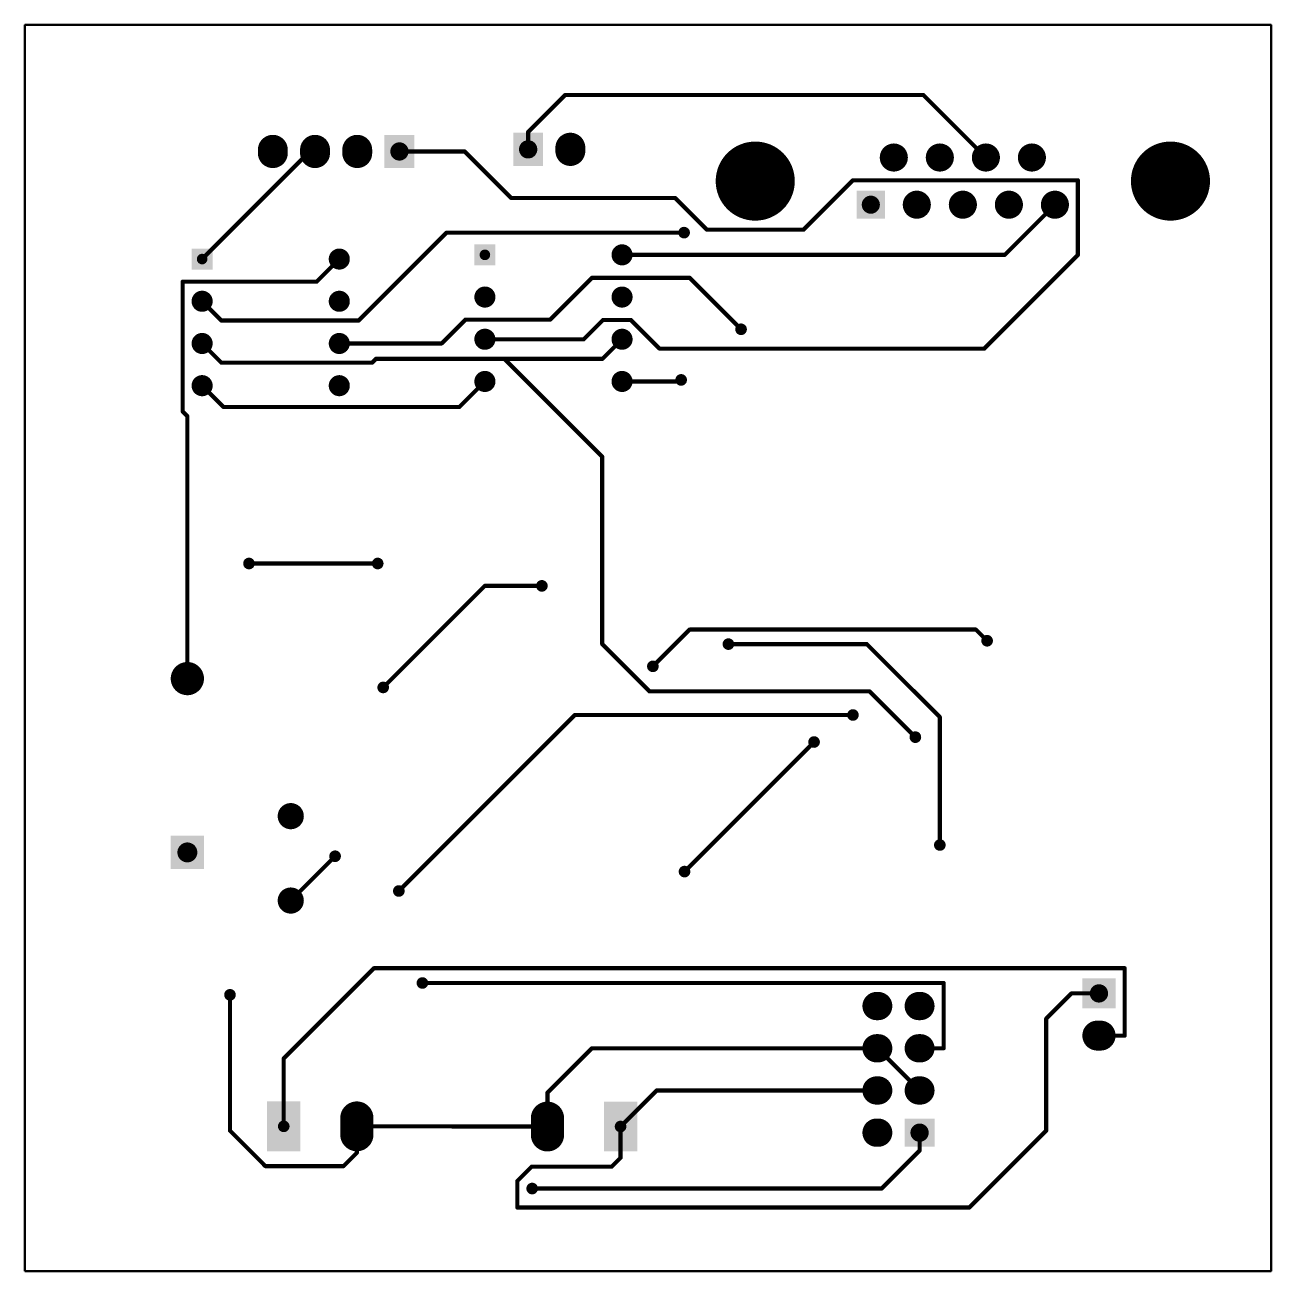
# Model space of a CAD drawing. Extents: x -199 to 545, y 218 to 570.
# Drawn here: x -23.9 to 51.1, y 321.2 to 396.2 of the extents above; entities that cross this region are included whole.
import ezdxf

# ---------------------------------------------------------------- set-up
doc = ezdxf.new("R2010")
doc.units = 0
doc.header["$MEASUREMENT"] = 0
doc.linetypes.add('PHANTOM2', pattern=[1.25, 0.625, -0.125, 0.125, -0.125, 0.125, -0.125])
doc.layers.get('0').update_dxf_attribs({"linetype": 'CONTINUOUS'})
for name, color, linetype in [('BOTTOMLAYER', 250, 'CONTINUOUS'), ('PADHOLELAYER', 255, 'CONTINUOUS'), ('TOPLAYER', 250, 'CONTINUOUS'), ('VIAHOLELAYER', 255, 'PHANTOM2')]:
    doc.layers.add(name, color=color, linetype=linetype)

# ---------------------------------------------------------------- blocks, each defined once
blk = doc.blocks.new('HDR2X4_____________1')
at = {"layer": 'BOTTOMLAYER', "const_width": 1.7}
for points in [[(0, 2.59), (0, 2.49)], [(2.54, 2.59), (2.54, 2.49)], [(5.08, 2.59), (5.08, 2.49)], [(7.62, 2.59), (7.62, 2.49)], [(2.54, 0.05), (2.54, -0.05)], [(5.08, 0.05), (5.08, -0.05)], [(7.62, 0.05), (7.62, -0.05)]]:
    blk.add_lwpolyline(points, dxfattribs=at)
at = {"layer": 'BOTTOMLAYER', "const_width": 0.85}
for points in [[(-0.425, 2.59, 1), (0.425, 2.59, 1)], [(-0.425, 2.49, 1), (0.425, 2.49, 1)], [(2.115, 2.59, 1), (2.965, 2.59, 1)], [(2.115, 2.49, 1), (2.965, 2.49, 1)], [(4.655, 2.59, 1), (5.505, 2.59, 1)], [(4.655, 2.49, 1), (5.505, 2.49, 1)], [(7.195, 2.59, 1), (8.045, 2.59, 1)], [(7.195, 2.49, 1), (8.045, 2.49, 1)], [(2.115, 0.05, 1), (2.965, 0.05, 1)], [(2.115, -0.05, 1), (2.965, -0.05, 1)], [(4.655, 0.05, 1), (5.505, 0.05, 1)], [(4.655, -0.05, 1), (5.505, -0.05, 1)], [(7.195, 0.05, 1), (8.045, 0.05, 1)], [(7.195, -0.05, 1), (8.045, -0.05, 1)]]:
    blk.add_lwpolyline(points, format="xyb", close=True, dxfattribs=at)
at = {"layer": 'BOTTOMLAYER'}
blk.add_solid([(-0.85, -0.9), (0.85, -0.9), (-0.85, 0.9), (0.85, 0.9)], dxfattribs=at)
at = {"layer": 'PADHOLELAYER', "const_width": 0.55}
for points in [[(-0.275, 2.54, 1), (0.275, 2.54, 1)], [(2.265, 2.54, 1), (2.815, 2.54, 1)], [(4.805, 2.54, 1), (5.355, 2.54, 1)], [(7.345, 2.54, 1), (7.895, 2.54, 1)], [(-0.275, 0, 1), (0.275, 0, 1)], [(2.265, 0, 1), (2.815, 0, 1)], [(4.805, 0, 1), (5.355, 0, 1)], [(7.345, 0, 1), (7.895, 0, 1)]]:
    blk.add_lwpolyline(points, format="xyb", close=True, dxfattribs=at)
at = {"layer": 'TOPLAYER', "const_width": 1.7}
for points in [[(0, 2.59), (0, 2.49)], [(2.54, 2.59), (2.54, 2.49)], [(5.08, 2.59), (5.08, 2.49)], [(7.62, 2.59), (7.62, 2.49)], [(2.54, 0.05), (2.54, -0.05)], [(5.08, 0.05), (5.08, -0.05)], [(7.62, 0.05), (7.62, -0.05)]]:
    blk.add_lwpolyline(points, dxfattribs=at)
at = {"layer": 'TOPLAYER', "const_width": 0.85}
for points in [[(-0.425, 2.59, 1), (0.425, 2.59, 1)], [(-0.425, 2.49, 1), (0.425, 2.49, 1)], [(2.115, 2.59, 1), (2.965, 2.59, 1)], [(2.115, 2.49, 1), (2.965, 2.49, 1)], [(4.655, 2.59, 1), (5.505, 2.59, 1)], [(4.655, 2.49, 1), (5.505, 2.49, 1)], [(7.195, 2.59, 1), (8.045, 2.59, 1)], [(7.195, 2.49, 1), (8.045, 2.49, 1)], [(2.115, 0.05, 1), (2.965, 0.05, 1)], [(2.115, -0.05, 1), (2.965, -0.05, 1)], [(4.655, 0.05, 1), (5.505, 0.05, 1)], [(4.655, -0.05, 1), (5.505, -0.05, 1)], [(7.195, 0.05, 1), (8.045, 0.05, 1)], [(7.195, -0.05, 1), (8.045, -0.05, 1)]]:
    blk.add_lwpolyline(points, format="xyb", close=True, dxfattribs=at)
at = {"layer": 'TOPLAYER'}
blk.add_solid([(-0.85, -0.9), (0.85, -0.9), (-0.85, 0.9), (0.85, 0.9)], dxfattribs=at)
blk = doc.blocks.new('HDR1X4___WA_2')
at = {"layer": 'BOTTOMLAYER', "const_width": 1.8}
for points in [[(2.54, 0.1), (2.54, -0.1)], [(5.08, 0.1), (5.08, -0.1)], [(7.62, 0.1), (7.62, -0.1)]]:
    blk.add_lwpolyline(points, dxfattribs=at)
at = {"layer": 'BOTTOMLAYER', "const_width": 0.9}
for points in [[(2.09, 0.1, 1), (2.99, 0.1, 1)], [(2.09, -0.1, 1), (2.99, -0.1, 1)], [(4.63, 0.1, 1), (5.53, 0.1, 1)], [(4.63, -0.1, 1), (5.53, -0.1, 1)], [(7.17, 0.1, 1), (8.07, 0.1, 1)], [(7.17, -0.1, 1), (8.07, -0.1, 1)]]:
    blk.add_lwpolyline(points, format="xyb", close=True, dxfattribs=at)
at = {"layer": 'BOTTOMLAYER'}
blk.add_solid([(-0.9, -1), (0.9, -1), (-0.9, 1), (0.9, 1)], dxfattribs=at)
at = {"layer": 'PADHOLELAYER', "const_width": 0.55}
for points in [[(-0.275, 0, 1), (0.275, 0, 1)], [(2.265, 0, 1), (2.815, 0, 1)], [(4.805, 0, 1), (5.355, 0, 1)], [(7.345, 0, 1), (7.895, 0, 1)]]:
    blk.add_lwpolyline(points, format="xyb", close=True, dxfattribs=at)
at = {"layer": 'TOPLAYER', "const_width": 1.8}
for points in [[(2.54, 0.1), (2.54, -0.1)], [(5.08, 0.1), (5.08, -0.1)], [(7.62, 0.1), (7.62, -0.1)]]:
    blk.add_lwpolyline(points, dxfattribs=at)
at = {"layer": 'TOPLAYER', "const_width": 0.9}
for points in [[(2.09, 0.1, 1), (2.99, 0.1, 1)], [(2.09, -0.1, 1), (2.99, -0.1, 1)], [(4.63, 0.1, 1), (5.53, 0.1, 1)], [(4.63, -0.1, 1), (5.53, -0.1, 1)], [(7.17, 0.1, 1), (8.07, 0.1, 1)], [(7.17, -0.1, 1), (8.07, -0.1, 1)]]:
    blk.add_lwpolyline(points, format="xyb", close=True, dxfattribs=at)
at = {"layer": 'TOPLAYER'}
blk.add_solid([(-0.9, -1), (0.9, -1), (-0.9, 1), (0.9, 1)], dxfattribs=at)
blk = doc.blocks.new('DO_41_3')
at = {"layer": 'BOTTOMLAYER', "const_width": 1}
blk.add_lwpolyline([(-5.73, 0, 1), (-4.73, 0, 1)], format="xyb", close=True, dxfattribs=at)
at = {"layer": 'BOTTOMLAYER'}
blk.add_solid([(4.23, -1), (6.23, -1), (4.23, 1), (6.23, 1)], dxfattribs=at)
at = {"layer": 'PADHOLELAYER', "const_width": 0.6}
for points in [[(-5.53, 0, 1), (-4.93, 0, 1)], [(4.93, 0, 1), (5.53, 0, 1)]]:
    blk.add_lwpolyline(points, format="xyb", close=True, dxfattribs=at)
at = {"layer": 'TOPLAYER', "const_width": 1}
blk.add_lwpolyline([(-5.73, 0, 1), (-4.73, 0, 1)], format="xyb", close=True, dxfattribs=at)
at = {"layer": 'TOPLAYER'}
blk.add_solid([(4.23, -1), (6.23, -1), (4.23, 1), (6.23, 1)], dxfattribs=at)
blk = doc.blocks.new('B______4')
at = {"layer": 'BOTTOMLAYER', "const_width": 1.8}
blk.add_lwpolyline([(-1.143, -0.916), (-1.143, -1.116)], dxfattribs=at)
at = {"layer": 'BOTTOMLAYER', "const_width": 0.9}
for points in [[(-1.593, -0.916, 1), (-0.693, -0.916, 1)], [(-1.593, -1.116, 1), (-0.693, -1.116, 1)]]:
    blk.add_lwpolyline(points, format="xyb", close=True, dxfattribs=at)
at = {"layer": 'BOTTOMLAYER'}
blk.add_solid([(-4.583, -2.016), (-2.783, -2.016), (-4.583, -0.016), (-2.783, -0.016)], dxfattribs=at)
at = {"layer": 'PADHOLELAYER', "const_width": 0.55}
for points in [[(-3.958, -1.016, 1), (-3.408, -1.016, 1)], [(-1.418, -1.016, 1), (-0.868, -1.016, 1)]]:
    blk.add_lwpolyline(points, format="xyb", close=True, dxfattribs=at)
at = {"layer": 'TOPLAYER', "const_width": 1.8}
blk.add_lwpolyline([(-1.143, -0.916), (-1.143, -1.116)], dxfattribs=at)
at = {"layer": 'TOPLAYER', "const_width": 0.9}
for points in [[(-1.593, -0.916, 1), (-0.693, -0.916, 1)], [(-1.593, -1.116, 1), (-0.693, -1.116, 1)]]:
    blk.add_lwpolyline(points, format="xyb", close=True, dxfattribs=at)
at = {"layer": 'TOPLAYER'}
blk.add_solid([(-4.583, -2.016), (-2.783, -2.016), (-4.583, -0.016), (-2.783, -0.016)], dxfattribs=at)
blk = doc.blocks.new('B______21')
at = {"layer": 'BOTTOMLAYER', "const_width": 1.8}
blk.add_lwpolyline([(-1.143, -0.916), (-1.143, -1.116)], dxfattribs=at)
at = {"layer": 'BOTTOMLAYER', "const_width": 0.9}
for points in [[(-1.593, -0.916, 1), (-0.693, -0.916, 1)], [(-1.593, -1.116, 1), (-0.693, -1.116, 1)]]:
    blk.add_lwpolyline(points, format="xyb", close=True, dxfattribs=at)
at = {"layer": 'BOTTOMLAYER'}
blk.add_solid([(-4.583, -2.016), (-2.783, -2.016), (-4.583, -0.016), (-2.783, -0.016)], dxfattribs=at)
at = {"layer": 'PADHOLELAYER', "const_width": 0.55}
for points in [[(-3.958, -1.016, 1), (-3.408, -1.016, 1)], [(-1.418, -1.016, 1), (-0.868, -1.016, 1)]]:
    blk.add_lwpolyline(points, format="xyb", close=True, dxfattribs=at)
at = {"layer": 'TOPLAYER', "const_width": 1.8}
blk.add_lwpolyline([(-1.143, -0.916), (-1.143, -1.116)], dxfattribs=at)
at = {"layer": 'TOPLAYER', "const_width": 0.9}
for points in [[(-1.593, -0.916, 1), (-0.693, -0.916, 1)], [(-1.593, -1.116, 1), (-0.693, -1.116, 1)]]:
    blk.add_lwpolyline(points, format="xyb", close=True, dxfattribs=at)
at = {"layer": 'TOPLAYER'}
blk.add_solid([(-4.583, -2.016), (-2.783, -2.016), (-4.583, -0.016), (-2.783, -0.016)], dxfattribs=at)
blk = doc.blocks.new('PDIP8_24')
at = {"layer": 'BOTTOMLAYER', "const_width": 0.635}
for points in [[(7.938, 0, 1), (8.572, 0, 1)], [(-0.318, -2.54, 1), (0.318, -2.54, 1)], [(7.938, -2.54, 1), (8.572, -2.54, 1)], [(-0.318, -5.08, 1), (0.318, -5.08, 1)], [(7.938, -5.08, 1), (8.572, -5.08, 1)], [(-0.318, -7.62, 1), (0.318, -7.62, 1)], [(7.938, -7.62, 1), (8.572, -7.62, 1)]]:
    blk.add_lwpolyline(points, format="xyb", close=True, dxfattribs=at)
at = {"layer": 'BOTTOMLAYER'}
blk.add_solid([(-0.635, -0.635), (0.635, -0.635), (-0.635, 0.635), (0.635, 0.635)], dxfattribs=at)
at = {"layer": 'PADHOLELAYER', "const_width": 0.318}
for points in [[(-0.159, 0, 1), (0.159, 0, 1)], [(8.096, 0, 1), (8.414, 0, 1)], [(-0.159, -2.54, 1), (0.159, -2.54, 1)], [(8.096, -2.54, 1), (8.414, -2.54, 1)], [(-0.159, -5.08, 1), (0.159, -5.08, 1)], [(8.096, -5.08, 1), (8.414, -5.08, 1)], [(-0.159, -7.62, 1), (0.159, -7.62, 1)], [(8.096, -7.62, 1), (8.414, -7.62, 1)]]:
    blk.add_lwpolyline(points, format="xyb", close=True, dxfattribs=at)
at = {"layer": 'TOPLAYER', "const_width": 0.635}
for points in [[(7.938, 0, 1), (8.572, 0, 1)], [(-0.318, -2.54, 1), (0.318, -2.54, 1)], [(7.938, -2.54, 1), (8.572, -2.54, 1)], [(-0.318, -5.08, 1), (0.318, -5.08, 1)], [(7.938, -5.08, 1), (8.572, -5.08, 1)], [(-0.318, -7.62, 1), (0.318, -7.62, 1)], [(7.938, -7.62, 1), (8.572, -7.62, 1)]]:
    blk.add_lwpolyline(points, format="xyb", close=True, dxfattribs=at)
at = {"layer": 'TOPLAYER'}
blk.add_solid([(-0.635, -0.635), (0.635, -0.635), (-0.635, 0.635), (0.635, 0.635)], dxfattribs=at)
blk = doc.blocks.new('PDIP8_25')
at = {"layer": 'BOTTOMLAYER', "const_width": 0.635}
for points in [[(7.938, 0, 1), (8.572, 0, 1)], [(-0.318, -2.54, 1), (0.318, -2.54, 1)], [(7.938, -2.54, 1), (8.572, -2.54, 1)], [(-0.318, -5.08, 1), (0.318, -5.08, 1)], [(7.938, -5.08, 1), (8.572, -5.08, 1)], [(-0.318, -7.62, 1), (0.318, -7.62, 1)], [(7.938, -7.62, 1), (8.572, -7.62, 1)]]:
    blk.add_lwpolyline(points, format="xyb", close=True, dxfattribs=at)
at = {"layer": 'BOTTOMLAYER'}
blk.add_solid([(-0.635, -0.635), (0.635, -0.635), (-0.635, 0.635), (0.635, 0.635)], dxfattribs=at)
at = {"layer": 'PADHOLELAYER', "const_width": 0.318}
for points in [[(-0.159, 0, 1), (0.159, 0, 1)], [(8.096, 0, 1), (8.414, 0, 1)], [(-0.159, -2.54, 1), (0.159, -2.54, 1)], [(8.096, -2.54, 1), (8.414, -2.54, 1)], [(-0.159, -5.08, 1), (0.159, -5.08, 1)], [(8.096, -5.08, 1), (8.414, -5.08, 1)], [(-0.159, -7.62, 1), (0.159, -7.62, 1)], [(8.096, -7.62, 1), (8.414, -7.62, 1)]]:
    blk.add_lwpolyline(points, format="xyb", close=True, dxfattribs=at)
at = {"layer": 'TOPLAYER', "const_width": 0.635}
for points in [[(7.938, 0, 1), (8.572, 0, 1)], [(-0.318, -2.54, 1), (0.318, -2.54, 1)], [(7.938, -2.54, 1), (8.572, -2.54, 1)], [(-0.318, -5.08, 1), (0.318, -5.08, 1)], [(7.938, -5.08, 1), (8.572, -5.08, 1)], [(-0.318, -7.62, 1), (0.318, -7.62, 1)], [(7.938, -7.62, 1), (8.572, -7.62, 1)]]:
    blk.add_lwpolyline(points, format="xyb", close=True, dxfattribs=at)
at = {"layer": 'TOPLAYER'}
blk.add_solid([(-0.635, -0.635), (0.635, -0.635), (-0.635, 0.635), (0.635, 0.635)], dxfattribs=at)
blk = doc.blocks.new('LZ_12_26_1000_______25__26')
at = {"layer": 'BOTTOMLAYER', "const_width": 2}
blk.add_lwpolyline([(2.2, 0.5), (2.2, -0.5)], dxfattribs=at)
at = {"layer": 'BOTTOMLAYER', "const_width": 1}
for points in [[(1.7, 0.5, 1), (2.7, 0.5, 1)], [(1.7, -0.5, 1), (2.7, -0.5, 1)]]:
    blk.add_lwpolyline(points, format="xyb", close=True, dxfattribs=at)
at = {"layer": 'BOTTOMLAYER'}
blk.add_solid([(-3.2, -1.5), (-1.2, -1.5), (-3.2, 1.5), (-1.2, 1.5)], dxfattribs=at)
at = {"layer": 'PADHOLELAYER', "const_width": 0.35}
for points in [[(-2.375, 0, 1), (-2.025, 0, 1)], [(2.025, 0, 1), (2.375, 0, 1)]]:
    blk.add_lwpolyline(points, format="xyb", close=True, dxfattribs=at)
at = {"layer": 'TOPLAYER', "const_width": 2}
blk.add_lwpolyline([(2.2, 0.5), (2.2, -0.5)], dxfattribs=at)
at = {"layer": 'TOPLAYER', "const_width": 1}
for points in [[(1.7, 0.5, 1), (2.7, 0.5, 1)], [(1.7, -0.5, 1), (2.7, -0.5, 1)]]:
    blk.add_lwpolyline(points, format="xyb", close=True, dxfattribs=at)
at = {"layer": 'TOPLAYER'}
blk.add_solid([(-3.2, -1.5), (-1.2, -1.5), (-3.2, 1.5), (-1.2, 1.5)], dxfattribs=at)
blk = doc.blocks.new('LZ_12_26_1000_______25__28')
at = {"layer": 'BOTTOMLAYER', "const_width": 2}
blk.add_lwpolyline([(2.2, 0.5), (2.2, -0.5)], dxfattribs=at)
at = {"layer": 'BOTTOMLAYER', "const_width": 1}
for points in [[(1.7, 0.5, 1), (2.7, 0.5, 1)], [(1.7, -0.5, 1), (2.7, -0.5, 1)]]:
    blk.add_lwpolyline(points, format="xyb", close=True, dxfattribs=at)
at = {"layer": 'BOTTOMLAYER'}
blk.add_solid([(-3.2, -1.5), (-1.2, -1.5), (-3.2, 1.5), (-1.2, 1.5)], dxfattribs=at)
at = {"layer": 'PADHOLELAYER', "const_width": 0.35}
for points in [[(-2.375, 0, 1), (-2.025, 0, 1)], [(2.025, 0, 1), (2.375, 0, 1)]]:
    blk.add_lwpolyline(points, format="xyb", close=True, dxfattribs=at)
at = {"layer": 'TOPLAYER', "const_width": 2}
blk.add_lwpolyline([(2.2, 0.5), (2.2, -0.5)], dxfattribs=at)
at = {"layer": 'TOPLAYER', "const_width": 1}
for points in [[(1.7, 0.5, 1), (2.7, 0.5, 1)], [(1.7, -0.5, 1), (2.7, -0.5, 1)]]:
    blk.add_lwpolyline(points, format="xyb", close=True, dxfattribs=at)
at = {"layer": 'TOPLAYER'}
blk.add_solid([(-3.2, -1.5), (-1.2, -1.5), (-3.2, 1.5), (-1.2, 1.5)], dxfattribs=at)
blk = doc.blocks.new('HC49S_33')
at = {"layer": 'BOTTOMLAYER', "const_width": 0.787}
for points in [[(-2.934, 0, 1), (-2.146, 0, 1)], [(2.146, 0, 1), (2.934, 0, 1)]]:
    blk.add_lwpolyline(points, format="xyb", close=True, dxfattribs=at)
at = {"layer": 'PADHOLELAYER', "const_width": 0.381}
for points in [[(-2.731, 0, 1), (-2.35, 0, 1)], [(2.349, 0, 1), (2.73, 0, 1)]]:
    blk.add_lwpolyline(points, format="xyb", close=True, dxfattribs=at)
at = {"layer": 'TOPLAYER', "const_width": 0.787}
for points in [[(-2.934, 0, 1), (-2.146, 0, 1)], [(2.146, 0, 1), (2.934, 0, 1)]]:
    blk.add_lwpolyline(points, format="xyb", close=True, dxfattribs=at)
blk = doc.blocks.new('COM______36')
at = {"layer": 'BOTTOMLAYER'}
for points, const_width in [([(-13.685, -9.5, 1), (-11.305, -9.5, 1)], 2.38), ([(-4.577, -8.08, 1), (-3.732, -8.08, 1)], 0.845), ([(-1.808, -8.08, 1), (-0.963, -8.08, 1)], 0.845), ([(0.963, -8.08, 1), (1.808, -8.08, 1)], 0.845), ([(3.732, -8.08, 1), (4.577, -8.08, 1)], 0.845), ([(11.305, -9.5, 1), (13.685, -9.5, 1)], 2.38), ([(-3.193, -10.92, 1), (-2.348, -10.92, 1)], 0.845), ([(-0.422, -10.92, 1), (0.423, -10.92, 1)], 0.845), ([(2.348, -10.92, 1), (3.193, -10.92, 1)], 0.845), ([(5.118, -10.92, 1), (5.963, -10.92, 1)], 0.845)]:
    blk.add_lwpolyline(points, format="xyb", close=True, dxfattribs=dict(at, const_width=const_width))
blk.add_solid([(-4.695, -11.765), (-4.695, -10.075), (-6.385, -11.765), (-6.385, -10.075)], dxfattribs=at)
at = {"layer": 'PADHOLELAYER'}
for points, const_width in [([(-13.31, -9.5, 1), (-11.68, -9.5, 1)], 1.63), ([(-4.427, -8.08, 1), (-3.882, -8.08, 1)], 0.545), ([(-1.658, -8.08, 1), (-1.113, -8.08, 1)], 0.545), ([(1.113, -8.08, 1), (1.658, -8.08, 1)], 0.545), ([(3.882, -8.08, 1), (4.427, -8.08, 1)], 0.545), ([(11.68, -9.5, 1), (13.31, -9.5, 1)], 1.63), ([(-5.812, -10.92, 1), (-5.267, -10.92, 1)], 0.545), ([(-3.043, -10.92, 1), (-2.498, -10.92, 1)], 0.545), ([(-0.272, -10.92, 1), (0.273, -10.92, 1)], 0.545), ([(2.498, -10.92, 1), (3.043, -10.92, 1)], 0.545), ([(5.268, -10.92, 1), (5.813, -10.92, 1)], 0.545)]:
    blk.add_lwpolyline(points, format="xyb", close=True, dxfattribs=dict(at, const_width=const_width))
at = {"layer": 'TOPLAYER'}
for points, const_width in [([(-13.685, -9.5, 1), (-11.305, -9.5, 1)], 2.38), ([(-4.577, -8.08, 1), (-3.732, -8.08, 1)], 0.845), ([(-1.808, -8.08, 1), (-0.963, -8.08, 1)], 0.845), ([(0.963, -8.08, 1), (1.808, -8.08, 1)], 0.845), ([(3.732, -8.08, 1), (4.577, -8.08, 1)], 0.845), ([(11.305, -9.5, 1), (13.685, -9.5, 1)], 2.38), ([(-3.193, -10.92, 1), (-2.348, -10.92, 1)], 0.845), ([(-0.422, -10.92, 1), (0.423, -10.92, 1)], 0.845), ([(2.348, -10.92, 1), (3.193, -10.92, 1)], 0.845), ([(5.118, -10.92, 1), (5.963, -10.92, 1)], 0.845)]:
    blk.add_lwpolyline(points, format="xyb", close=True, dxfattribs=dict(at, const_width=const_width))
blk.add_solid([(-4.695, -11.765), (-4.695, -10.075), (-6.385, -11.765), (-6.385, -10.075)], dxfattribs=at)

msp = doc.modelspace()

# ---------------------------------------------------------------- linework, layer by layer
at = {"linetype": 'Continuous', "lineweight": 50}
msp.add_lwpolyline([(-23.905, 321.153), (51.095, 321.153), (51.095, 396.153), (-23.905, 396.153)], close=True, dxfattribs=at)
at = {"layer": 'BOTTOMLAYER', "const_width": 0.25}
for points in [[(6.382, 389.71), (8.604, 391.932)], [(8.604, 391.932), (30.17, 391.932)], [(30.17, 391.932), (33.929, 388.173)], [(6.382, 388.665), (6.382, 389.71)], [(-6.445, 388.367), (-6.445, 388.538)], [(-1.365, 388.538), (2.559, 388.538)], [(2.559, 388.538), (5.363, 385.735)], [(-13.24, 382.061), (-6.934, 388.367)], [(-6.934, 388.367), (-6.445, 388.367)], [(22.955, 383.83), (25.927, 386.801)], [(25.927, 386.801), (39.465, 386.801)], [(39.465, 382.306), (39.465, 386.801)], [(5.363, 385.735), (15.234, 385.735)], [(15.234, 385.735), (17.139, 383.83)], [(35.066, 382.315), (38.084, 385.333)], [(-3.816, 378.361), (1.475, 383.652)], [(1.475, 383.652), (15.767, 383.652)], [(17.139, 383.83), (22.955, 383.83)], [(-6.34, 380.705), (-4.985, 382.061)], [(12.033, 382.315), (35.066, 382.315)], [(33.827, 376.667), (39.465, 382.306)], [(7.708, 378.419), (10.223, 380.935)], [(10.223, 380.935), (16.096, 380.935)], [(16.096, 380.935), (19.196, 377.835)], [(-14.408, 372.882), (-14.408, 380.705)], [(-14.408, 380.705), (-6.34, 380.705)], [(-13.24, 379.521), (-12.08, 378.361)], [(-12.08, 378.361), (-3.816, 378.361)], [(1.172, 376.981), (2.61, 378.419)], [(2.61, 378.419), (7.708, 378.419)], [(9.73, 377.235), (10.89, 378.395)], [(10.89, 378.395), (12.566, 378.395)], [(12.566, 378.395), (14.294, 376.667)], [(3.778, 377.235), (9.73, 377.235)], [(10.856, 376.057), (12.033, 377.235)], [(-13.24, 376.981), (-12.08, 375.821)], [(-4.985, 376.981), (1.172, 376.981)], [(14.294, 376.667), (33.827, 376.667)], [(-12.08, 375.821), (-3.017, 375.821)], [(-3.017, 375.821), (-2.781, 376.057)], [(-2.781, 376.057), (4.947, 376.057)], [(4.947, 376.057), (10.856, 376.057)], [(4.947, 376.057), (10.84, 370.164)], [(-13.24, 374.441), (-11.96, 373.162)], [(2.245, 373.162), (3.778, 374.695)], [(12.033, 374.695), (15.497, 374.695)], [(15.497, 374.695), (15.589, 374.787)], [(-14.408, 372.882), (-14.129, 372.603)], [(-11.96, 373.162), (2.245, 373.162)], [(-14.129, 356.811), (-14.129, 372.603)], [(10.84, 358.887), (10.84, 370.164)], [(-10.42, 363.738), (-2.673, 363.738)], [(-2.343, 356.28), (3.769, 362.392)], [(3.769, 362.392), (7.207, 362.392)], [(13.888, 357.55), (16.1, 359.762)], [(16.1, 359.762), (33.333, 359.762)], [(33.333, 359.762), (34.004, 359.09)], [(10.84, 358.887), (13.684, 356.042)], [(18.434, 358.887), (26.765, 358.887)], [(26.765, 358.887), (31.16, 354.493)], [(13.684, 356.042), (26.931, 356.042)], [(26.931, 356.042), (29.686, 353.287)], [(-1.403, 344.028), (9.189, 354.62)], [(9.189, 354.62), (25.927, 354.62)], [(31.16, 346.796), (31.16, 354.493)], [(15.793, 345.196), (23.59, 352.994)], [(-7.906, 343.453), (-5.239, 346.12)], [(-8.328, 333.954), (-2.902, 339.38)], [(-2.902, 339.38), (42.285, 339.38)], [(42.285, 335.325), (42.285, 339.38)], [(0.019, 338.491), (31.388, 338.491)], [(31.388, 334.563), (31.388, 338.491)], [(-11.563, 329.601), (-11.563, 337.779)], [(37.56, 336.341), (39.084, 337.865)], [(39.084, 337.865), (40.735, 337.865)], [(37.56, 329.601), (37.56, 336.341)], [(40.735, 335.325), (42.285, 335.325)], [(7.544, 331.887), (10.221, 334.563)], [(10.221, 334.563), (27.4, 334.563)], [(27.4, 334.563), (29.94, 332.023)], [(29.94, 334.563), (31.388, 334.563)], [(-8.328, 329.864), (-8.328, 333.954)], [(7.544, 329.853), (7.544, 331.887)], [(11.944, 329.853), (14.115, 332.023)], [(14.115, 332.023), (27.4, 332.023)], [(-11.563, 329.601), (-9.43, 327.467)], [(-3.928, 328.27), (-3.928, 329.864)], [(-3.928, 329.864), (1.797, 329.864)], [(1.797, 329.864), (1.808, 329.853)], [(1.808, 329.853), (7.544, 329.853)], [(11.944, 327.975), (11.944, 329.853)], [(29.94, 328.407), (29.94, 329.483)], [(32.938, 324.978), (37.56, 329.601)], [(27.654, 326.121), (29.94, 328.407)], [(-4.731, 327.467), (-3.928, 328.27)], [(11.411, 327.442), (11.944, 327.975)], [(-9.43, 327.467), (-4.731, 327.467)], [(5.734, 326.578), (6.598, 327.442)], [(6.598, 327.442), (11.411, 327.442)], [(5.734, 324.978), (5.734, 326.578)], [(6.623, 326.121), (27.654, 326.121)], [(5.734, 324.978), (32.938, 324.978)]]:
    msp.add_lwpolyline(points, dxfattribs=at)
at = {"layer": 'BOTTOMLAYER'}
for points, const_width in [([(8.542, 391.932, 1), (8.667, 391.932, 1)], 0.125), ([(8.542, 391.932, 1), (8.667, 391.932, 1)], 0.125), ([(30.108, 391.932, 1), (30.233, 391.932, 1)], 0.125), ([(30.108, 391.932, 1), (30.233, 391.932, 1)], 0.125), ([(6.32, 389.71, 1), (6.445, 389.71, 1)], 0.125), ([(6.32, 389.71, 1), (6.445, 389.71, 1)], 0.125), ([(-6.507, 388.538, 1), (-6.382, 388.538, 1)], 0.125), ([(-1.427, 388.538, 1), (-1.302, 388.538, 1)], 0.125), ([(2.497, 388.538, 1), (2.622, 388.538, 1)], 0.125), ([(2.497, 388.538, 1), (2.622, 388.538, 1)], 0.125), ([(6.32, 388.665, 1), (6.445, 388.665, 1)], 0.125), ([(-6.996, 388.367, 1), (-6.871, 388.367, 1)], 0.125), ([(-6.996, 388.367, 1), (-6.871, 388.367, 1)], 0.125), ([(-6.507, 388.367, 1), (-6.382, 388.367, 1)], 0.125), ([(-6.507, 388.367, 1), (-6.382, 388.367, 1)], 0.125), ([(33.867, 388.173, 1), (33.992, 388.173, 1)], 0.125), ([(25.865, 386.801, 1), (25.99, 386.801, 1)], 0.125), ([(25.865, 386.801, 1), (25.99, 386.801, 1)], 0.125), ([(39.403, 386.801, 1), (39.528, 386.801, 1)], 0.125), ([(39.403, 386.801, 1), (39.528, 386.801, 1)], 0.125), ([(5.3, 385.735, 1), (5.425, 385.735, 1)], 0.125), ([(5.3, 385.735, 1), (5.425, 385.735, 1)], 0.125), ([(15.171, 385.735, 1), (15.296, 385.735, 1)], 0.125), ([(15.171, 385.735, 1), (15.296, 385.735, 1)], 0.125), ([(38.022, 385.333, 1), (38.147, 385.333, 1)], 0.125), ([(15.592, 383.652, 1), (15.942, 383.652, 1)], 0.35), ([(1.412, 383.652, 1), (1.537, 383.652, 1)], 0.125), ([(1.412, 383.652, 1), (1.537, 383.652, 1)], 0.125), ([(15.705, 383.652, 1), (15.83, 383.652, 1)], 0.125), ([(17.076, 383.83, 1), (17.201, 383.83, 1)], 0.125), ([(17.076, 383.83, 1), (17.201, 383.83, 1)], 0.125), ([(22.893, 383.83, 1), (23.018, 383.83, 1)], 0.125), ([(22.893, 383.83, 1), (23.018, 383.83, 1)], 0.125), ([(-13.302, 382.061, 1), (-13.177, 382.061, 1)], 0.125), ([(-5.047, 382.061, 1), (-4.922, 382.061, 1)], 0.125), ([(11.971, 382.315, 1), (12.096, 382.315, 1)], 0.125), ([(35.004, 382.315, 1), (35.129, 382.315, 1)], 0.125), ([(35.004, 382.315, 1), (35.129, 382.315, 1)], 0.125), ([(39.403, 382.306, 1), (39.528, 382.306, 1)], 0.125), ([(39.403, 382.306, 1), (39.528, 382.306, 1)], 0.125), ([(10.161, 380.935, 1), (10.286, 380.935, 1)], 0.125), ([(10.161, 380.935, 1), (10.286, 380.935, 1)], 0.125), ([(16.034, 380.935, 1), (16.159, 380.935, 1)], 0.125), ([(16.034, 380.935, 1), (16.159, 380.935, 1)], 0.125), ([(-14.47, 380.705, 1), (-14.345, 380.705, 1)], 0.125), ([(-14.47, 380.705, 1), (-14.345, 380.705, 1)], 0.125), ([(-6.403, 380.705, 1), (-6.278, 380.705, 1)], 0.125), ([(-6.403, 380.705, 1), (-6.278, 380.705, 1)], 0.125), ([(-13.302, 379.521, 1), (-13.177, 379.521, 1)], 0.125), ([(-12.142, 378.361, 1), (-12.017, 378.361, 1)], 0.125), ([(-12.142, 378.361, 1), (-12.017, 378.361, 1)], 0.125), ([(-3.879, 378.361, 1), (-3.754, 378.361, 1)], 0.125), ([(-3.879, 378.361, 1), (-3.754, 378.361, 1)], 0.125), ([(2.548, 378.419, 1), (2.673, 378.419, 1)], 0.125), ([(2.548, 378.419, 1), (2.673, 378.419, 1)], 0.125), ([(7.645, 378.419, 1), (7.77, 378.419, 1)], 0.125), ([(7.645, 378.419, 1), (7.77, 378.419, 1)], 0.125), ([(10.828, 378.395, 1), (10.953, 378.395, 1)], 0.125), ([(10.828, 378.395, 1), (10.953, 378.395, 1)], 0.125), ([(12.503, 378.395, 1), (12.628, 378.395, 1)], 0.125), ([(12.503, 378.395, 1), (12.628, 378.395, 1)], 0.125), ([(19.021, 377.835, 1), (19.371, 377.835, 1)], 0.35), ([(3.716, 377.235, 1), (3.841, 377.235, 1)], 0.125), ([(9.668, 377.235, 1), (9.793, 377.235, 1)], 0.125), ([(9.668, 377.235, 1), (9.793, 377.235, 1)], 0.125), ([(11.971, 377.235, 1), (12.096, 377.235, 1)], 0.125), ([(19.134, 377.835, 1), (19.259, 377.835, 1)], 0.125), ([(-13.302, 376.981, 1), (-13.177, 376.981, 1)], 0.125), ([(-5.047, 376.981, 1), (-4.922, 376.981, 1)], 0.125), ([(1.109, 376.981, 1), (1.234, 376.981, 1)], 0.125), ([(1.109, 376.981, 1), (1.234, 376.981, 1)], 0.125), ([(14.232, 376.667, 1), (14.357, 376.667, 1)], 0.125), ([(14.232, 376.667, 1), (14.357, 376.667, 1)], 0.125), ([(33.764, 376.667, 1), (33.889, 376.667, 1)], 0.125), ([(33.764, 376.667, 1), (33.889, 376.667, 1)], 0.125), ([(-12.142, 375.821, 1), (-12.017, 375.821, 1)], 0.125), ([(-12.142, 375.821, 1), (-12.017, 375.821, 1)], 0.125), ([(-3.08, 375.821, 1), (-2.955, 375.821, 1)], 0.125), ([(-3.08, 375.821, 1), (-2.955, 375.821, 1)], 0.125), ([(-2.843, 376.057, 1), (-2.718, 376.057, 1)], 0.125), ([(-2.843, 376.057, 1), (-2.718, 376.057, 1)], 0.125), ([(4.884, 376.057, 1), (5.009, 376.057, 1)], 0.125), ([(4.884, 376.057, 1), (5.009, 376.057, 1)], 0.125), ([(4.884, 376.057, 1), (5.009, 376.057, 1)], 0.125), ([(10.793, 376.057, 1), (10.918, 376.057, 1)], 0.125), ([(10.793, 376.057, 1), (10.918, 376.057, 1)], 0.125), ([(15.414, 374.787, 1), (15.764, 374.787, 1)], 0.35), ([(-13.302, 374.441, 1), (-13.177, 374.441, 1)], 0.125), ([(3.716, 374.695, 1), (3.841, 374.695, 1)], 0.125), ([(11.971, 374.695, 1), (12.096, 374.695, 1)], 0.125), ([(15.435, 374.695, 1), (15.56, 374.695, 1)], 0.125), ([(15.435, 374.695, 1), (15.56, 374.695, 1)], 0.125), ([(15.527, 374.787, 1), (15.652, 374.787, 1)], 0.125), ([(-14.47, 372.882, 1), (-14.345, 372.882, 1)], 0.125), ([(-14.47, 372.882, 1), (-14.345, 372.882, 1)], 0.125), ([(-12.023, 373.162, 1), (-11.898, 373.162, 1)], 0.125), ([(-12.023, 373.162, 1), (-11.898, 373.162, 1)], 0.125), ([(2.183, 373.162, 1), (2.308, 373.162, 1)], 0.125), ([(2.183, 373.162, 1), (2.308, 373.162, 1)], 0.125), ([(-14.191, 372.603, 1), (-14.066, 372.603, 1)], 0.125), ([(-14.191, 372.603, 1), (-14.066, 372.603, 1)], 0.125), ([(10.777, 370.164, 1), (10.902, 370.164, 1)], 0.125), ([(10.777, 370.164, 1), (10.902, 370.164, 1)], 0.125), ([(-10.595, 363.738, 1), (-10.245, 363.738, 1)], 0.35), ([(-10.483, 363.738, 1), (-10.358, 363.738, 1)], 0.125), ([(-2.848, 363.738, 1), (-2.498, 363.738, 1)], 0.35), ([(-2.736, 363.738, 1), (-2.611, 363.738, 1)], 0.125), ([(3.707, 362.392, 1), (3.832, 362.392, 1)], 0.125), ([(3.707, 362.392, 1), (3.832, 362.392, 1)], 0.125), ([(7.032, 362.392, 1), (7.382, 362.392, 1)], 0.35), ([(7.145, 362.392, 1), (7.27, 362.392, 1)], 0.125), ([(16.037, 359.762, 1), (16.162, 359.762, 1)], 0.125), ([(16.037, 359.762, 1), (16.162, 359.762, 1)], 0.125), ([(33.27, 359.762, 1), (33.395, 359.762, 1)], 0.125), ([(33.27, 359.762, 1), (33.395, 359.762, 1)], 0.125), ([(33.829, 359.09, 1), (34.179, 359.09, 1)], 0.35), ([(10.777, 358.887, 1), (10.902, 358.887, 1)], 0.125), ([(10.777, 358.887, 1), (10.902, 358.887, 1)], 0.125), ([(18.259, 358.887, 1), (18.609, 358.887, 1)], 0.35), ([(18.372, 358.887, 1), (18.497, 358.887, 1)], 0.125), ([(26.703, 358.887, 1), (26.828, 358.887, 1)], 0.125), ([(26.703, 358.887, 1), (26.828, 358.887, 1)], 0.125), ([(33.942, 359.09, 1), (34.067, 359.09, 1)], 0.125), ([(13.713, 357.55, 1), (14.063, 357.55, 1)], 0.35), ([(13.825, 357.55, 1), (13.95, 357.55, 1)], 0.125), ([(-14.191, 356.811, 1), (-14.066, 356.811, 1)], 0.125), ([(-2.518, 356.28, 1), (-2.168, 356.28, 1)], 0.35), ([(-2.405, 356.28, 1), (-2.28, 356.28, 1)], 0.125), ([(13.622, 356.042, 1), (13.747, 356.042, 1)], 0.125), ([(13.622, 356.042, 1), (13.747, 356.042, 1)], 0.125), ([(26.869, 356.042, 1), (26.994, 356.042, 1)], 0.125), ([(26.869, 356.042, 1), (26.994, 356.042, 1)], 0.125), ([(25.752, 354.62, 1), (26.102, 354.62, 1)], 0.35), ([(9.126, 354.62, 1), (9.251, 354.62, 1)], 0.125), ([(9.126, 354.62, 1), (9.251, 354.62, 1)], 0.125), ([(25.865, 354.62, 1), (25.99, 354.62, 1)], 0.125), ([(31.097, 354.493, 1), (31.222, 354.493, 1)], 0.125), ([(31.097, 354.493, 1), (31.222, 354.493, 1)], 0.125), ([(23.415, 352.994, 1), (23.765, 352.994, 1)], 0.35), ([(29.511, 353.287, 1), (29.861, 353.287, 1)], 0.35), ([(29.624, 353.287, 1), (29.749, 353.287, 1)], 0.125), ([(23.528, 352.994, 1), (23.653, 352.994, 1)], 0.125), ([(30.985, 346.796, 1), (31.335, 346.796, 1)], 0.35), ([(31.097, 346.796, 1), (31.222, 346.796, 1)], 0.125), ([(-5.414, 346.12, 1), (-5.064, 346.12, 1)], 0.35), ([(-5.301, 346.12, 1), (-5.176, 346.12, 1)], 0.125), ([(15.618, 345.196, 1), (15.968, 345.196, 1)], 0.35), ([(15.73, 345.196, 1), (15.855, 345.196, 1)], 0.125), ([(-1.578, 344.028, 1), (-1.228, 344.028, 1)], 0.35), ([(-7.968, 343.453, 1), (-7.843, 343.453, 1)], 0.125), ([(-1.466, 344.028, 1), (-1.341, 344.028, 1)], 0.125), ([(-2.964, 339.38, 1), (-2.839, 339.38, 1)], 0.125), ([(-2.964, 339.38, 1), (-2.839, 339.38, 1)], 0.125), ([(42.222, 339.38, 1), (42.347, 339.38, 1)], 0.125), ([(42.222, 339.38, 1), (42.347, 339.38, 1)], 0.125), ([(-0.156, 338.491, 1), (0.194, 338.491, 1)], 0.35), ([(-0.043, 338.491, 1), (0.082, 338.491, 1)], 0.125), ([(31.326, 338.491, 1), (31.451, 338.491, 1)], 0.125), ([(31.326, 338.491, 1), (31.451, 338.491, 1)], 0.125), ([(-11.738, 337.779, 1), (-11.388, 337.779, 1)], 0.35), ([(-11.626, 337.779, 1), (-11.501, 337.779, 1)], 0.125), ([(39.022, 337.865, 1), (39.147, 337.865, 1)], 0.125), ([(39.022, 337.865, 1), (39.147, 337.865, 1)], 0.125), ([(40.673, 337.865, 1), (40.798, 337.865, 1)], 0.125), ([(37.498, 336.341, 1), (37.623, 336.341, 1)], 0.125), ([(37.498, 336.341, 1), (37.623, 336.341, 1)], 0.125), ([(40.673, 335.325, 1), (40.798, 335.325, 1)], 0.125), ([(42.222, 335.325, 1), (42.347, 335.325, 1)], 0.125), ([(42.222, 335.325, 1), (42.347, 335.325, 1)], 0.125), ([(10.158, 334.563, 1), (10.283, 334.563, 1)], 0.125), ([(10.158, 334.563, 1), (10.283, 334.563, 1)], 0.125), ([(27.338, 334.563, 1), (27.463, 334.563, 1)], 0.125), ([(27.338, 334.563, 1), (27.463, 334.563, 1)], 0.125), ([(29.878, 334.563, 1), (30.003, 334.563, 1)], 0.125), ([(31.326, 334.563, 1), (31.451, 334.563, 1)], 0.125), ([(31.326, 334.563, 1), (31.451, 334.563, 1)], 0.125), ([(-8.39, 333.954, 1), (-8.265, 333.954, 1)], 0.125), ([(-8.39, 333.954, 1), (-8.265, 333.954, 1)], 0.125), ([(7.482, 331.887, 1), (7.607, 331.887, 1)], 0.125), ([(7.482, 331.887, 1), (7.607, 331.887, 1)], 0.125), ([(14.052, 332.023, 1), (14.177, 332.023, 1)], 0.125), ([(14.052, 332.023, 1), (14.177, 332.023, 1)], 0.125), ([(27.338, 332.023, 1), (27.463, 332.023, 1)], 0.125), ([(29.878, 332.023, 1), (30.003, 332.023, 1)], 0.125), ([(-11.626, 329.601, 1), (-11.501, 329.601, 1)], 0.125), ([(-11.626, 329.601, 1), (-11.501, 329.601, 1)], 0.125), ([(-8.39, 329.864, 1), (-8.265, 329.864, 1)], 0.125), ([(-3.99, 329.864, 1), (-3.865, 329.864, 1)], 0.125), ([(-3.99, 329.864, 1), (-3.865, 329.864, 1)], 0.125), ([(1.735, 329.864, 1), (1.86, 329.864, 1)], 0.125), ([(1.735, 329.864, 1), (1.86, 329.864, 1)], 0.125), ([(1.746, 329.853, 1), (1.871, 329.853, 1)], 0.125), ([(1.746, 329.853, 1), (1.871, 329.853, 1)], 0.125), ([(7.482, 329.853, 1), (7.607, 329.853, 1)], 0.125), ([(7.482, 329.853, 1), (7.607, 329.853, 1)], 0.125), ([(11.882, 329.853, 1), (12.007, 329.853, 1)], 0.125), ([(11.882, 329.853, 1), (12.007, 329.853, 1)], 0.125), ([(29.878, 329.483, 1), (30.003, 329.483, 1)], 0.125), ([(37.498, 329.601, 1), (37.623, 329.601, 1)], 0.125), ([(37.498, 329.601, 1), (37.623, 329.601, 1)], 0.125), ([(29.878, 328.407, 1), (30.003, 328.407, 1)], 0.125), ([(29.878, 328.407, 1), (30.003, 328.407, 1)], 0.125), ([(-3.99, 328.27, 1), (-3.865, 328.27, 1)], 0.125), ([(-3.99, 328.27, 1), (-3.865, 328.27, 1)], 0.125), ([(11.882, 327.975, 1), (12.007, 327.975, 1)], 0.125), ([(11.882, 327.975, 1), (12.007, 327.975, 1)], 0.125), ([(-9.492, 327.467, 1), (-9.367, 327.467, 1)], 0.125), ([(-9.492, 327.467, 1), (-9.367, 327.467, 1)], 0.125), ([(-4.793, 327.467, 1), (-4.668, 327.467, 1)], 0.125), ([(-4.793, 327.467, 1), (-4.668, 327.467, 1)], 0.125), ([(6.535, 327.442, 1), (6.66, 327.442, 1)], 0.125), ([(6.535, 327.442, 1), (6.66, 327.442, 1)], 0.125), ([(11.349, 327.442, 1), (11.474, 327.442, 1)], 0.125), ([(11.349, 327.442, 1), (11.474, 327.442, 1)], 0.125), ([(5.672, 326.578, 1), (5.797, 326.578, 1)], 0.125), ([(5.672, 326.578, 1), (5.797, 326.578, 1)], 0.125), ([(6.448, 326.121, 1), (6.798, 326.121, 1)], 0.35), ([(6.561, 326.121, 1), (6.686, 326.121, 1)], 0.125), ([(27.592, 326.121, 1), (27.717, 326.121, 1)], 0.125), ([(27.592, 326.121, 1), (27.717, 326.121, 1)], 0.125), ([(5.672, 324.978, 1), (5.797, 324.978, 1)], 0.125), ([(5.672, 324.978, 1), (5.797, 324.978, 1)], 0.125), ([(32.875, 324.978, 1), (33, 324.978, 1)], 0.125), ([(32.875, 324.978, 1), (33, 324.978, 1)], 0.125)]:
    msp.add_lwpolyline(points, format="xyb", close=True, dxfattribs=dict(at, const_width=const_width))
at = {"layer": 'VIAHOLELAYER', "const_width": 0.25}
for points in [[(15.642, 383.652, 1), (15.892, 383.652, 1)], [(19.071, 377.835, 1), (19.321, 377.835, 1)], [(15.464, 374.787, 1), (15.714, 374.787, 1)], [(-10.545, 363.738, 1), (-10.295, 363.738, 1)], [(-2.798, 363.738, 1), (-2.548, 363.738, 1)], [(7.082, 362.392, 1), (7.332, 362.392, 1)], [(33.879, 359.09, 1), (34.129, 359.09, 1)], [(18.309, 358.887, 1), (18.559, 358.887, 1)], [(13.763, 357.55, 1), (14.013, 357.55, 1)], [(-2.468, 356.28, 1), (-2.218, 356.28, 1)], [(25.802, 354.62, 1), (26.052, 354.62, 1)], [(29.561, 353.287, 1), (29.811, 353.287, 1)], [(23.465, 352.994, 1), (23.715, 352.994, 1)], [(31.035, 346.796, 1), (31.285, 346.796, 1)], [(-5.364, 346.12, 1), (-5.114, 346.12, 1)], [(15.668, 345.196, 1), (15.918, 345.196, 1)], [(-1.528, 344.028, 1), (-1.278, 344.028, 1)], [(-0.106, 338.491, 1), (0.144, 338.491, 1)], [(-11.688, 337.779, 1), (-11.438, 337.779, 1)], [(6.498, 326.121, 1), (6.748, 326.121, 1)]]:
    msp.add_lwpolyline(points, format="xyb", close=True, dxfattribs=at)

# ---------------------------------------------------------------- block references
for name, p, rotation in [('HDR1X4___WA_2', (-1.365, 388.538), 180), ('DO_41_3', (-14.129, 351.581), 270), ('HC49S_33', (-7.906, 345.993), 90), ('B______4', (41.751, 334.182), 270), ('HDR2X4_____________1', (29.94, 329.483), 90), ('LZ_12_26_1000_______25__26', (9.744, 329.853), 180)]:
    msp.add_blockref(name, p, dxfattribs=dict(rotation=rotation))
for name, p in [('B______21', (10.065, 389.681)), ('COM______36', (32.544, 396.253)), ('PDIP8_25', (-13.24, 382.061)), ('PDIP8_24', (3.778, 382.315)), ('LZ_12_26_1000_______25__28', (-6.128, 329.864))]:
    msp.add_blockref(name, p)

doc.saveas('drawing.dxf')
